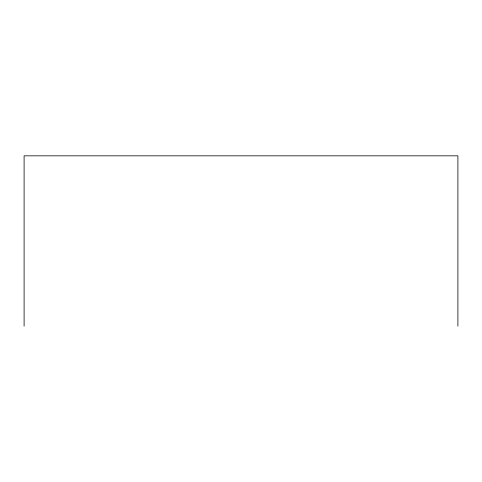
<?xml version="1.0" encoding="UTF-8"?>
<svg xmlns="http://www.w3.org/2000/svg" width="482" height="482" viewBox="0 0 482 482"><rect width="100%" height="100%" fill="white"/><g stroke="black" fill="none" stroke-linecap="round" stroke-linejoin="round"><path stroke-width="0.72" d="M457.9 326.169L457.9 155.831L24.1 155.831L24.1 326.169"/></g></svg>
